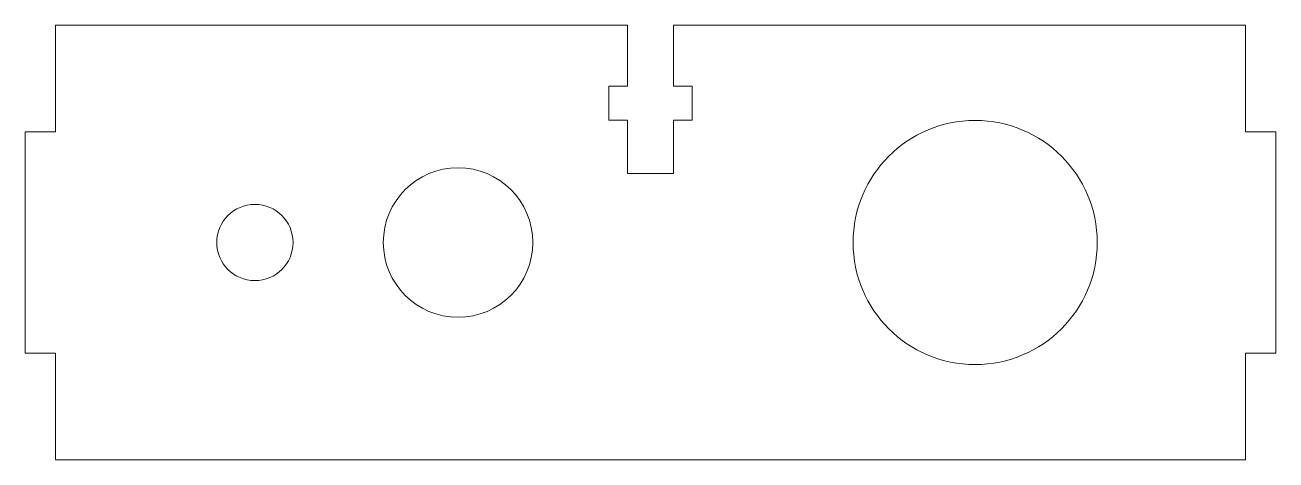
# Model space of a CAD drawing. Header units: millimetres. Extents: x -41 to 41, y -14.2 to 14.2.
import ezdxf

# ---------------------------------------------------------------- set-up
doc = ezdxf.new("R2010")
doc.units = ezdxf.units.MM

msp = doc.modelspace()

# ---------------------------------------------------------------- linework, layer by layer
at = {"color": 7, "linetype": 'Continuous', "lineweight": 15}
for p, q in [((-39, 14.25), (-39, 7.25)), ((-39, 14.25), (-1.5, 14.25)), ((-1.5, 14.25), (-1.5, 10.25)), ((1.5, 10.25), (1.5, 14.25)), ((1.5, 14.25), (39, 14.25)), ((39, 14.25), (39, 7.25)), ((-1.5, 10.25), (-2.73, 10.25)), ((-2.73, 10.25), (-2.73, 8.02)), ((2.73, 10.25), (1.5, 10.25)), ((2.73, 8.02), (2.73, 10.25)), ((-2.73, 8.02), (-1.5, 8.02)), ((-1.5, 8.02), (-1.5, 4.52)), ((1.5, 4.52), (1.5, 8.02)), ((1.5, 8.02), (2.73, 8.02)), ((-41, 7.25), (-41, -7.25)), ((-39, 7.25), (-41, 7.25)), ((39, 7.25), (41, 7.25)), ((41, 7.25), (41, -7.25)), ((-1.5, 4.52), (1.5, 4.52)), ((-41, -7.25), (-39, -7.25)), ((-39, -7.25), (-39, -14.25)), ((41, -7.25), (39, -7.25)), ((39, -7.25), (39, -14.25)), ((-39, -14.25), (39, -14.25))]:
    msp.add_line(p, q, dxfattribs=at)
for centre, radius in [((21.281, 0), 8), ((-12.616, 0), 4.9), ((-25.933, 0), 2.5)]:
    msp.add_circle(centre, radius, dxfattribs=at)

doc.saveas('drawing.dxf')
